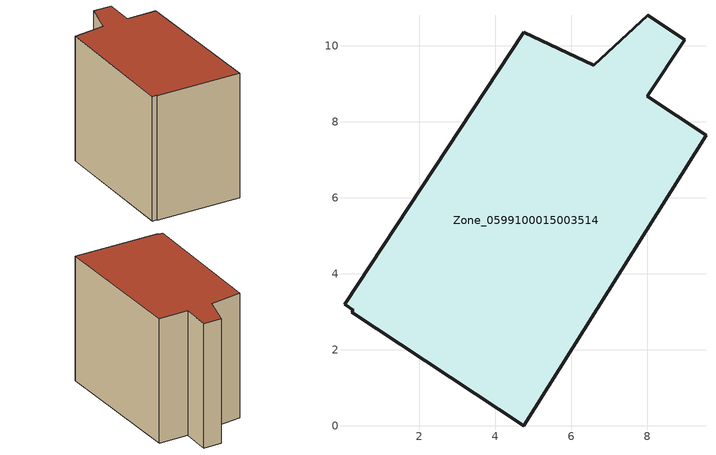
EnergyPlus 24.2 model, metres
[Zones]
Zone_0599100015003514
 floor ground (C_G): 6.59,9.48 8.02,10.8 8.99,10.16 8,8.67 9.55,7.65 4.75,0 0.22,2.99 0.26,3.04 0.04,3.19 4.75,10.35 z0.95
 wall outside (C_F): 8,8.67 8.99,10.16 8.02,10.8 6.59,9.48 4.75,10.35 0.04,3.19 0.26,3.04 0.22,2.99 4.75,0 9.55,7.65 8,8.67 z0.95:8.88
 roof outside (C_R): 8.02,10.8 6.59,9.48 4.75,10.35 0.04,3.19 0.26,3.04 0.22,2.99 4.75,0 9.55,7.65 8,8.67 8.99,10.16 z8.88
[BUILDING]
Pand.0599100015003514: North Axis=0; Terrain=City; Loads Convergence Tolerance Value=0.04; Temperature Convergence Tolerance Value=0.4; Solar Distribution=FullExterior; Maximum Number of Warmup Days=25; Minimum Number of Warmup Days=1
[Site:Location]
Rotterdam.The.Hague.AP_ZH_NLD Design_Conditions: Latitude=51.96; Longitude=4.45; Time Zone=1; Elevation=-4.5
[SITE:GROUNDTEMPERATURE:BUILDINGSURFACE]
18, 18, 18, 18, 18, 18, 18, 18, 18, 18, 18, 18
[MATERIAL] Thermal Absorptance=0.9; Solar Absorptance=0.7; Visible Absorptance=0.7
Name | Roughness | Thickness | Conductivity | Density | Specific Heat
G.TI.1965-1974 | MediumSmooth | 0.15 | 0.882353 | 540 | 1210
F.TI.1965-1974 | Rough | 0.3 | 0.697674 | 1920 | 840
R.TI.1965-1974 | MediumRough | 0.2 | 0.232558 | 1500 | 1000
[CONSTRUCTION]
C_G: G.TI.1965-1974
C_F: F.TI.1965-1974
C_R: R.TI.1965-1974
[ZONE]
Zone_0599100015003514: Type=1; Multiplier=1; Ceiling Height=Autocalculate; Volume=Autocalculate; Floor Area=autocalculate; Part of Total Floor Area=Yes
[ZONEINFILTRATION:DESIGNFLOWRATE]
Infil_Zone_0599100015003514: Zone or ZoneList or Space or SpaceList=Zone_0599100015003514; Schedule=AlwaysOn; Design Flow Rate Calculation Method=Flow/Area; Flow Rate per Floor Area=0.003; Constant Term Coefficient=1; Temperature Term Coefficient=0; Velocity Term Coefficient=0; Velocity Squared Term Coefficient=0
[HVACTEMPLATE:ZONE:IDEALLOADSAIRSYSTEM]
Zone_0599100015003514: Maximum Heating Supply Air Temperature=50; Minimum Cooling Supply Air Temperature=13; Maximum Heating Supply Air Humidity Ratio=0.0156; Minimum Cooling Supply Air Humidity Ratio=0.0077; Heating Limit=NoLimit; Cooling Limit=NoLimit; Dehumidification Control Type=ConstantSensibleHeatRatio; Cooling Sensible Heat Ratio=0.7; Dehumidification Setpoint=60; Humidification Control Type=None; Humidification Setpoint=30; Outdoor Air Method=None; Outdoor Air Flow Rate per Person=0.00944; Outdoor Air Flow Rate per Zone Floor Area=0; Outdoor Air Flow Rate per Zone=0; Demand Controlled Ventilation Type=None; Outdoor Air Economizer Type=NoEconomizer; Heat Recovery Type=None; Sensible Heat Recovery Effectiveness=0.7; Latent Heat Recovery Effectiveness=0.65
[ZONECONTROL:THERMOSTAT]
ThermostatControl_Zone_0599100015003514: Zone or ZoneList=Zone_0599100015003514; Control Type Schedule=DualSetpointControlType; Control 1=Thermostat_Zone_0599100015003514; Temperature Difference Between Cutout And Setpoint=0
[THERMOSTATSETPOINT:DUALSETPOINT]
Thermostat_Zone_0599100015003514: Heating Setpoint Temperature Schedule=HeatingSetpoint_Zone_0599100015003514; Cooling Setpoint Temperature Schedule=CoolingSetpoint_Zone_0599100015003514
[SCHEDULE:COMPACT]
HeatingSetpoint_Zone_0599100015003514: Through: 12/31, For: AllDays, Until: 24:00, 21
CoolingSetpoint_Zone_0599100015003514: Through: 12/31, For: AllDays, Until: 24:00, 24
DualSetpointControlType: Through: 12/31, For: AllDays, Until: 24:00, 4
AlwaysOn: Through: 12/31, For: AllDays, Until: 24:00, 1
